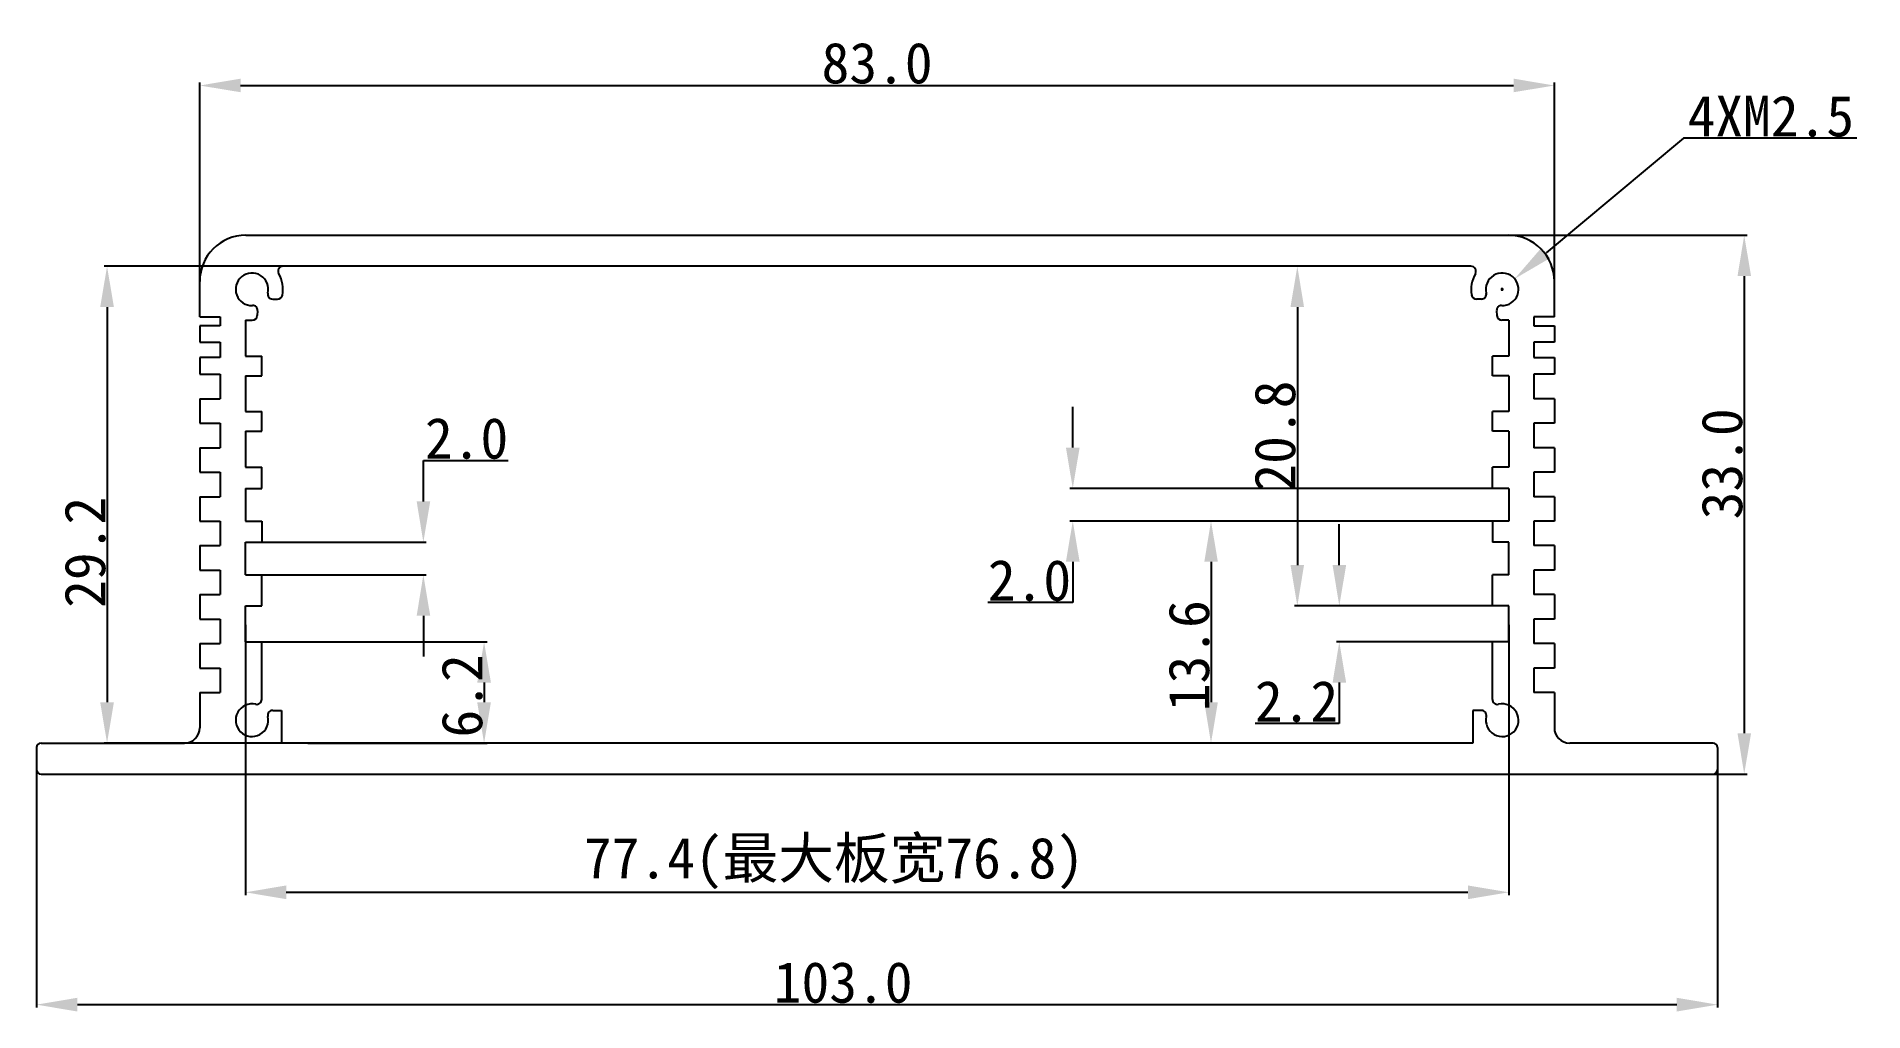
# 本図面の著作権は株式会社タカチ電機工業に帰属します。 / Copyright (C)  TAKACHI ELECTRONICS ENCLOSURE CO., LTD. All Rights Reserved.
# Model space of a CAD drawing. Header units: inches. Extents: x 672 to 784, y 732 to 792.
import ezdxf

# ---------------------------------------------------------------- set-up
doc = ezdxf.new("R2010")
doc.units = ezdxf.units.IN
doc.header["$MEASUREMENT"] = 0
doc.layers.get('Defpoints').update_dxf_attribs({"lineweight": 25})
doc.layers.add('1', color=30, linetype='Continuous')
doc.styles.get("Standard").update_dxf_attribs({"font": 'simhei.ttf'})
doc.dimstyles.get("Standard").update_dxf_attribs({"dimtxt": 2.5, "dimasz": 2.5, "dimexe": 0.18, "dimexo": 0.0625, "dimgap": 0.09, "dimtad": 1, "dimtoh": 1, "dimdec": 1, "dimzin": 0, "dimdsep": 46, "dimtxsty": 'Standard', "dimcen": 0.09, "dimadec": 0, "dimazin": 0, "dimtfac": 1, "dimtdec": 1, "dimtofl": 0, "dimtmove": 0, "dimatfit": 3, "dimfxl": 1, "dimtolj": 1, "dimtzin": 0, "dimarcsym": 0})

# ---------------------------------------------------------------- blocks, each defined once
blk = doc.blocks.new('*D82')
at = {"color": 0, "lineweight": -2}
for p, q in [((681.75, 775.48), (681.75, 788.69)), ((684.25, 788.51), (762.25, 788.51)), ((764.75, 775.48), (764.75, 788.69))]:
    blk.add_line(p, q, dxfattribs=at)
at = {"color": 0}
for points in [[(684.25, 788.93), (684.25, 788.1), (681.75, 788.51)], [(762.25, 788.93), (762.25, 788.1), (764.75, 788.51)]]:
    blk.add_solid(points, dxfattribs=at)
at = {"layer": 'Defpoints', "color": 0}
for p in [(764.75, 788.51), (681.75, 775.42), (764.75, 775.42)]:
    blk.add_point(p, dxfattribs=at)
at = {"color": 0, "insert": (723.25, 789.87), "char_height": 2.5, "attachment_point": 5}
blk.add_mtext('\\A1;83.0', dxfattribs=at)
blk = doc.blocks.new('*D83')
at = {"color": 0, "lineweight": -2}
for p, q in [((759.14, 779.34), (776.56, 779.34)), ((776.38, 776.84), (776.38, 748.84)), ((760.66, 746.34), (776.56, 746.34))]:
    blk.add_line(p, q, dxfattribs=at)
at = {"color": 0}
for points in [[(775.97, 776.84), (776.8, 776.84), (776.38, 779.34)], [(775.97, 748.84), (776.8, 748.84), (776.38, 746.34)]]:
    blk.add_solid(points, dxfattribs=at)
at = {"layer": 'Defpoints', "color": 0}
for p in [(759.08, 779.34), (760.59, 746.34), (776.38, 746.34)]:
    blk.add_point(p, dxfattribs=at)
at = {"color": 0, "insert": (775.03, 765.34), "char_height": 2.5, "attachment_point": 5, "rotation": 90}
blk.add_mtext('\\A1;33.0', dxfattribs=at)
blk = doc.blocks.new('*D84')
at = {"color": 0, "lineweight": -2}
for p, q in [((671.75, 747.23), (671.75, 732.04)), ((774.75, 747.23), (774.75, 732.04)), ((674.25, 732.22), (772.25, 732.22))]:
    blk.add_line(p, q, dxfattribs=at)
at = {"color": 0}
for points in [[(674.25, 732.64), (674.25, 731.8), (671.75, 732.22)], [(772.25, 732.64), (772.25, 731.8), (774.75, 732.22)]]:
    blk.add_solid(points, dxfattribs=at)
at = {"layer": 'Defpoints', "color": 0}
for p in [(671.75, 747.29), (774.75, 747.29), (774.75, 732.22)]:
    blk.add_point(p, dxfattribs=at)
at = {"color": 0, "insert": (721.17, 733.57), "char_height": 2.5, "attachment_point": 5}
blk.add_mtext('\\A1;103.0', dxfattribs=at)
blk = doc.blocks.new('*D85')
at = {"color": 0, "lineweight": -2}
for p, q in [((688.97, 777.44), (675.89, 777.44)), ((676.07, 774.94), (676.07, 750.74)), ((690.43, 748.24), (675.89, 748.24))]:
    blk.add_line(p, q, dxfattribs=at)
at = {"color": 0}
for points in [[(675.65, 774.94), (676.49, 774.94), (676.07, 777.44)], [(675.65, 750.74), (676.49, 750.74), (676.07, 748.24)]]:
    blk.add_solid(points, dxfattribs=at)
at = {"layer": 'Defpoints', "color": 0}
for p in [(689.03, 777.44), (676.07, 748.24), (690.49, 748.24)]:
    blk.add_point(p, dxfattribs=at)
at = {"color": 0, "insert": (674.73, 759.92), "char_height": 2.5, "attachment_point": 5, "rotation": 90}
blk.add_mtext('\\A1;29.2', dxfattribs=at)
blk = doc.blocks.new('*D86')
at = {"color": 0, "lineweight": -2}
for p, q in [((685.11, 754.44), (699.35, 754.44)), ((699.17, 751.94), (699.17, 750.74)), ((688.37, 748.24), (699.35, 748.24))]:
    blk.add_line(p, q, dxfattribs=at)
at = {"color": 0}
for points in [[(698.75, 751.94), (699.59, 751.94), (699.17, 754.44)], [(698.75, 750.74), (699.59, 750.74), (699.17, 748.24)]]:
    blk.add_solid(points, dxfattribs=at)
at = {"layer": 'Defpoints', "color": 0}
for p in [(685.05, 754.44), (688.31, 748.24), (699.17, 748.24)]:
    blk.add_point(p, dxfattribs=at)
at = {"color": 0, "insert": (697.83, 751.13), "char_height": 2.5, "attachment_point": 5, "rotation": 90}
blk.add_mtext('\\A1;6.2', dxfattribs=at)
blk = doc.blocks.new('*D87')
at = {"color": 0, "lineweight": -2}
for p, q in [((695.45, 763.04), (695.45, 765.54)), ((695.45, 765.54), (700.65, 765.54)), ((685.11, 760.54), (695.63, 760.54)), ((685.11, 758.54), (695.63, 758.54)), ((695.45, 756.04), (695.45, 753.54))]:
    blk.add_line(p, q, dxfattribs=at)
at = {"color": 0}
for points in [[(695.04, 763.04), (695.87, 763.04), (695.45, 760.54)], [(695.04, 756.04), (695.87, 756.04), (695.45, 758.54)]]:
    blk.add_solid(points, dxfattribs=at)
at = {"layer": 'Defpoints', "color": 0}
for p in [(685.05, 760.54), (695.45, 760.54), (685.05, 758.54)]:
    blk.add_point(p, dxfattribs=at)
at = {"color": 0, "insert": (698.1, 766.89), "char_height": 2.5, "attachment_point": 5}
blk.add_mtext('\\A1;2.0', dxfattribs=at)
blk = doc.blocks.new('*D88')
at = {"color": 0, "lineweight": -2}
for p, q in [((751.57, 759.14), (751.57, 761.64)), ((761.39, 756.64), (751.39, 756.64)), ((761.39, 754.44), (751.39, 754.44)), ((751.57, 751.94), (751.57, 749.44)), ((751.57, 749.44), (746.41, 749.44))]:
    blk.add_line(p, q, dxfattribs=at)
at = {"color": 0}
for points in [[(751.16, 759.14), (751.99, 759.14), (751.57, 756.64)], [(751.16, 751.94), (751.99, 751.94), (751.57, 754.44)]]:
    blk.add_solid(points, dxfattribs=at)
at = {"layer": 'Defpoints', "color": 0}
for p in [(761.45, 756.64), (751.57, 754.44), (761.45, 754.44)]:
    blk.add_point(p, dxfattribs=at)
at = {"color": 0, "insert": (748.95, 750.78), "char_height": 2.5, "attachment_point": 5}
blk.add_mtext('\\A1;2.2', dxfattribs=at)
blk = doc.blocks.new('*D89')
at = {"color": 0, "lineweight": -2}
for p, q in [((761.39, 761.84), (743.53, 761.84)), ((743.71, 759.34), (743.71, 750.74)), ((757.46, 748.24), (743.53, 748.24))]:
    blk.add_line(p, q, dxfattribs=at)
at = {"color": 0}
for points in [[(743.3, 759.34), (744.13, 759.34), (743.71, 761.84)], [(743.3, 750.74), (744.13, 750.74), (743.71, 748.24)]]:
    blk.add_solid(points, dxfattribs=at)
at = {"layer": 'Defpoints', "color": 0}
for p in [(761.45, 761.84), (743.71, 748.24), (757.53, 748.24)]:
    blk.add_point(p, dxfattribs=at)
at = {"color": 0, "insert": (742.37, 753.59), "char_height": 2.5, "attachment_point": 5, "rotation": 90}
blk.add_mtext('\\A1;13.6', dxfattribs=at)
blk = doc.blocks.new('*D90')
at = {"color": 0, "lineweight": -2}
for p, q in [((735.24, 766.34), (735.24, 768.84)), ((761.39, 763.84), (735.06, 763.84)), ((761.39, 761.84), (735.06, 761.84)), ((735.24, 759.34), (735.24, 756.84)), ((735.24, 756.84), (730.04, 756.84))]:
    blk.add_line(p, q, dxfattribs=at)
at = {"color": 0}
for points in [[(734.82, 766.34), (735.66, 766.34), (735.24, 763.84)], [(734.82, 759.34), (735.66, 759.34), (735.24, 761.84)]]:
    blk.add_solid(points, dxfattribs=at)
at = {"layer": 'Defpoints', "color": 0}
for p in [(761.45, 763.84), (735.24, 761.84), (761.45, 761.84)]:
    blk.add_point(p, dxfattribs=at)
at = {"color": 0, "insert": (732.59, 758.19), "char_height": 2.5, "attachment_point": 5}
blk.add_mtext('\\A1;2.0', dxfattribs=at)
blk = doc.blocks.new('*D91')
at = {"layer": '1', "color": 0, "lineweight": -2}
for p, q in [((684.55, 755.48), (684.55, 738.92)), ((761.95, 755.48), (761.95, 738.92)), ((687.05, 739.1), (759.45, 739.1))]:
    blk.add_line(p, q, dxfattribs=at)
at = {"layer": '1', "color": 0}
for points in [[(687.05, 739.52), (687.05, 738.68), (684.55, 739.1)], [(759.45, 739.52), (759.45, 738.68), (761.95, 739.1)]]:
    blk.add_solid(points, dxfattribs=at)
at = {"layer": 'Defpoints', "color": 0}
for p in [(684.55, 755.54), (761.95, 755.54), (761.95, 739.1)]:
    blk.add_point(p, dxfattribs=at)
at = {"layer": '1', "color": 0, "insert": (720.61, 740.87), "char_height": 2.5, "attachment_point": 5}
blk.add_mtext('\\A1;77.4(最大板宽76.8)', dxfattribs=at)
blk = doc.blocks.new('*D92')
at = {"color": 0, "lineweight": -2}
for p, q in [((753.11, 777.44), (748.82, 777.44)), ((749, 774.94), (749, 759.14)), ((761.39, 756.64), (748.82, 756.64))]:
    blk.add_line(p, q, dxfattribs=at)
at = {"color": 0}
for points in [[(748.58, 774.94), (749.41, 774.94), (749, 777.44)], [(748.58, 759.14), (749.41, 759.14), (749, 756.64)]]:
    blk.add_solid(points, dxfattribs=at)
at = {"layer": 'Defpoints', "color": 0}
for p in [(753.17, 777.44), (749, 756.64), (761.45, 756.64)]:
    blk.add_point(p, dxfattribs=at)
at = {"color": 0, "insert": (747.64, 767.04), "char_height": 2.5, "attachment_point": 5, "rotation": 90}
blk.add_mtext('\\A1;20.8', dxfattribs=at)
blk = doc.blocks.new('*D93')
at = {"color": 0, "lineweight": -2}
for p, q in [((772.65, 785.28), (764.24, 778.27)), ((783.29, 785.28), (772.65, 785.28)), ((761.46, 776.03), (761.64, 776.03)), ((761.55, 775.94), (761.55, 776.12))]:
    blk.add_line(p, q, dxfattribs=at)
at = {"color": 0}
blk.add_solid([(763.97, 778.59), (764.5, 777.95), (762.31, 776.67)], dxfattribs=at)
at = {"layer": 'Defpoints', "color": 0}
for p in [(762.31, 776.67), (760.78, 775.39)]:
    blk.add_point(p, dxfattribs=at)
at = {"color": 0, "insert": (778.01, 786.62), "char_height": 2.5, "attachment_point": 5}
blk.add_mtext('\\A1;{\\f@SimHei|b0|i0|c134|p49;4XM2.5}', dxfattribs=at)

msp = doc.modelspace()

# ---------------------------------------------------------------- linework, layer by layer
for p, q in [((684.58, 779.34), (761.92, 779.34)), ((759.64, 777.44), (686.85, 777.44)), ((681.75, 774.35), (681.75, 776.5)), ((764.75, 774.35), (764.75, 776.5)), ((685.29, 774.72), (685.27, 774.42)), ((686.22, 775.43), (686.52, 775.43)), ((760.28, 775.43), (759.97, 775.43)), ((761.21, 774.72), (761.23, 774.42)), ((681.75, 774.35), (683, 774.35)), ((683, 773.79), (681.75, 773.79)), ((681.75, 773.79), (681.75, 772.79)), ((683, 774.35), (683, 773.79)), ((684.55, 774.14), (684.97, 774.14)), ((684.55, 774.14), (684.55, 772.44)), ((684.55, 774.14), (684.55, 771.94)), ((761.95, 774.14), (761.53, 774.14)), ((761.95, 774.14), (761.95, 772.44)), ((761.95, 774.14), (761.95, 771.94)), ((764.75, 774.35), (763.5, 774.35)), ((763.5, 774.35), (763.5, 773.79)), ((763.5, 773.79), (764.75, 773.79)), ((764.75, 773.79), (764.75, 772.79)), ((681.75, 772.79), (683, 772.79)), ((683, 772.79), (683, 771.85)), ((763.5, 772.79), (763.5, 771.85)), ((764.75, 772.79), (763.5, 772.79)), ((683, 771.85), (681.75, 771.85)), ((681.75, 771.85), (681.75, 770.83)), ((684.55, 771.94), (685.55, 771.94)), ((685.55, 770.74), (685.55, 771.94)), ((761.95, 771.94), (760.95, 771.94)), ((760.95, 770.74), (760.95, 771.94)), ((763.5, 771.85), (764.75, 771.85)), ((764.75, 771.85), (764.75, 770.83)), ((681.75, 770.83), (683, 770.83)), ((683, 770.83), (683, 769.33)), ((684.55, 770.74), (685.55, 770.74)), ((684.55, 770.74), (684.55, 768.54)), ((761.95, 770.74), (760.95, 770.74)), ((761.95, 770.74), (761.95, 768.54)), ((764.75, 770.83), (763.5, 770.83)), ((763.5, 770.83), (763.5, 769.33)), ((681.75, 769.33), (683, 769.33)), ((681.75, 769.33), (681.75, 767.83)), ((764.75, 769.33), (763.5, 769.33)), ((764.75, 769.33), (764.75, 767.83)), ((684.55, 768.54), (685.55, 768.54)), ((685.55, 767.34), (685.55, 768.54)), ((761.95, 768.54), (760.95, 768.54)), ((760.95, 767.34), (760.95, 768.54)), ((681.75, 767.83), (683, 767.83)), ((683, 767.83), (683, 766.33)), ((684.55, 767.34), (685.55, 767.34)), ((684.55, 767.34), (684.55, 765.14)), ((761.95, 767.34), (760.95, 767.34)), ((761.95, 767.34), (761.95, 765.14)), ((764.75, 767.83), (763.5, 767.83)), ((763.5, 767.83), (763.5, 766.33)), ((681.75, 766.33), (683, 766.33)), ((681.75, 766.33), (681.75, 764.83)), ((764.75, 766.33), (763.5, 766.33)), ((764.75, 766.33), (764.75, 764.83)), ((681.75, 764.83), (683, 764.83)), ((683, 764.83), (683, 763.33)), ((684.55, 765.14), (685.55, 765.14)), ((685.55, 763.84), (685.55, 765.14)), ((761.95, 765.14), (760.95, 765.14)), ((760.95, 763.84), (760.95, 765.14)), ((764.75, 764.83), (763.5, 764.83)), ((763.5, 764.83), (763.5, 763.33)), ((684.55, 763.84), (685.55, 763.84)), ((684.55, 763.84), (684.55, 761.84)), ((761.95, 763.84), (760.95, 763.84)), ((761.95, 763.84), (761.95, 761.84)), ((681.75, 763.33), (683, 763.33)), ((681.75, 763.33), (681.75, 761.83)), ((764.75, 763.33), (763.5, 763.33)), ((764.75, 763.33), (764.75, 761.83)), ((681.75, 761.83), (683, 761.83)), ((683, 761.83), (683, 760.33)), ((684.55, 761.84), (685.55, 761.84)), ((685.55, 761.84), (685.55, 760.54)), ((760.95, 761.84), (760.95, 760.54)), ((761.95, 761.84), (760.95, 761.84)), ((764.75, 761.83), (763.5, 761.83)), ((763.5, 761.83), (763.5, 760.33)), ((681.75, 760.33), (683, 760.33)), ((681.75, 760.33), (681.75, 758.83)), ((684.55, 760.54), (685.55, 760.54)), ((684.55, 758.54), (684.55, 760.54)), ((761.95, 760.54), (760.95, 760.54)), ((761.95, 758.54), (761.95, 760.54)), ((764.75, 760.33), (763.5, 760.33)), ((764.75, 760.33), (764.75, 758.83)), ((681.75, 758.83), (683, 758.83)), ((683, 758.83), (683, 757.33)), ((684.55, 758.54), (685.55, 758.54)), ((685.55, 756.64), (685.55, 758.54)), ((761.95, 758.54), (760.95, 758.54)), ((760.95, 756.64), (760.95, 758.54)), ((764.75, 758.83), (763.5, 758.83)), ((763.5, 758.83), (763.5, 757.33)), ((681.75, 757.33), (683, 757.33)), ((681.75, 757.33), (681.75, 755.83)), ((764.75, 757.33), (763.5, 757.33)), ((764.75, 757.33), (764.75, 755.83)), ((681.75, 755.83), (683, 755.83)), ((683, 755.83), (683, 754.33)), ((684.55, 754.44), (684.55, 756.64)), ((684.55, 756.64), (685.55, 756.64)), ((761.95, 756.64), (760.95, 756.64)), ((761.95, 754.44), (761.95, 756.64)), ((764.75, 755.83), (763.5, 755.83)), ((763.5, 755.83), (763.5, 754.33)), ((681.75, 754.33), (683, 754.33)), ((681.75, 754.33), (681.75, 752.83)), ((684.55, 754.44), (685.55, 754.44)), ((685.55, 750.91), (685.55, 754.44)), ((761.95, 754.44), (760.95, 754.44)), ((760.95, 750.91), (760.95, 754.44)), ((764.75, 754.33), (763.5, 754.33)), ((764.75, 754.33), (764.75, 752.83)), ((681.75, 752.83), (683, 752.83)), ((683, 752.83), (683, 751.33)), ((764.75, 752.83), (763.5, 752.83)), ((763.5, 752.83), (763.5, 751.33)), ((681.75, 751.33), (681.75, 749.18)), ((681.75, 751.33), (683, 751.33)), ((764.75, 751.33), (763.5, 751.33)), ((764.75, 751.33), (764.75, 749.18)), ((686.22, 750.24), (686.75, 750.24)), ((686.75, 750.24), (686.75, 748.24)), ((760.28, 750.24), (759.75, 750.24)), ((759.75, 750.24), (759.75, 748.24)), ((671.75, 747.96), (671.75, 746.62)), ((672.03, 748.24), (680.81, 748.24)), ((759.75, 748.24), (686.75, 748.24)), ((774.47, 748.24), (765.69, 748.24)), ((774.75, 747.96), (774.75, 746.62)), ((672.03, 746.34), (774.47, 746.34))]:
    msp.add_line(p, q)
for centre, radius, start, end in [((684.58, 776.51), 2.83, 90, 180), ((761.92, 776.51), 2.83, 0, 90), ((684.95, 776.03), 1, 346.6576, 271.6983), ((686.85, 777.14), 0.3, 90, 210.1433), ((684.95, 776.03), 1.9, 349.1931, 30.1433), ((759.64, 777.14), 0.3, 329.8567, 90), ((761.55, 776.03), 1.9, 149.8567, 190.8069), ((761.55, 776.03), 1, 268.3017, 193.3424), ((686.22, 775.73), 0.3, 166.6576, 270), ((760.28, 775.73), 0.3, 270, 13.3424), ((684.99, 774.74), 0.3, 356.5443, 91.6983), ((686.52, 775.73), 0.3, 270, 349.1931), ((759.97, 775.73), 0.3, 190.8069, 270), ((761.51, 774.74), 0.3, 88.3017, 183.4557), ((684.97, 774.44), 0.3, 270, 356.5443), ((761.53, 774.44), 0.3, 183.4557, 270), ((684.95, 749.64), 1, 76.7884, 13.3424), ((685.25, 750.91), 0.3, 256.7884, 0), ((686.22, 749.94), 0.3, 90, 193.3424), ((760.28, 749.94), 0.3, 346.6576, 90), ((761.55, 749.64), 1, 166.6576, 103.2116), ((761.25, 750.91), 0.3, 180, 283.2116), ((680.81, 749.18), 0.943, 270, 0), ((765.69, 749.18), 0.943, 180, 270), ((672.03, 747.96), 0.283, 90, 180), ((774.47, 747.96), 0.283, 0, 90), ((672.03, 746.62), 0.283, 180, 270), ((774.47, 746.62), 0.283, 270, 0)]:
    msp.add_arc(centre, radius, start, end)

# ---------------------------------------------------------------- dimensions: what is measured, and where the dimension line sits
dim = msp.add_linear_dim(base=(764.75, 788.51), p1=(681.75, 775.42), p2=(764.75, 775.42), dimstyle='Standard')
dim.commit()
dim.dimension.update_dxf_attribs({"geometry": '*D82', "text_midpoint": (723.25, 789.87)})
dim = msp.add_diameter_dim_2p(p1=(760.78, 775.39), p2=(762.31, 776.67), text='{\\f@SimHei|b0|i0|c134|p49;4XM2.5}', dimstyle='Standard')
dim.commit()
dim.dimension.update_dxf_attribs({"geometry": '*D93', "text_midpoint": (778.01, 785.28), "dimtype": 163})
for base, p1, p2, picture, middle in [((776.38, 746.34), (759.08, 779.34), (760.59, 746.34), '*D83', (776.38, 765.34)), ((676.07, 748.24), (689.03, 777.44), (690.49, 748.24), '*D85', (676.07, 759.92)), ((735.24, 761.84), (761.45, 763.84), (761.45, 761.84), '*D90', (732.59, 756.84)), ((743.71, 748.24), (761.45, 761.84), (757.53, 748.24), '*D89', (743.71, 753.59)), ((699.17, 748.24), (685.05, 754.44), (688.31, 748.24), '*D86', (699.17, 751.13))]:
    dim = msp.add_linear_dim(base=base, p1=p1, p2=p2, angle=90, dimstyle='Standard')
    dim.commit()
    dim.dimension.update_dxf_attribs({"geometry": picture, "text_midpoint": middle, "dimtype": 160})
for base, p1, p2, picture, middle in [((749, 756.64), (753.17, 777.44), (761.45, 756.64), '*D92', (747.64, 767.04)), ((695.45, 760.54), (685.05, 758.54), (685.05, 760.54), '*D87', (698.1, 766.89)), ((751.57, 754.44), (761.45, 756.64), (761.45, 754.44), '*D88', (748.95, 750.78))]:
    dim = msp.add_linear_dim(base=base, p1=p1, p2=p2, angle=90, dimstyle='Standard')
    dim.commit()
    dim.dimension.update_dxf_attribs({"geometry": picture, "text_midpoint": middle})
dim = msp.add_linear_dim(base=(774.75, 732.22), p1=(671.75, 747.29), p2=(774.75, 747.29), dimstyle='Standard')
dim.commit()
dim.dimension.update_dxf_attribs({"geometry": '*D84', "text_midpoint": (721.17, 732.22), "dimtype": 160})
at = {"layer": '1'}
dim = msp.add_linear_dim(base=(761.95, 739.1), p1=(684.55, 755.54), p2=(761.95, 755.54), text='<>(最大板宽76.8)', dimstyle='Standard', dxfattribs=at)
dim.commit()
dim.dimension.update_dxf_attribs({"geometry": '*D91', "text_midpoint": (720.61, 739.1), "dimtype": 160})

doc.saveas('drawing.dxf')
